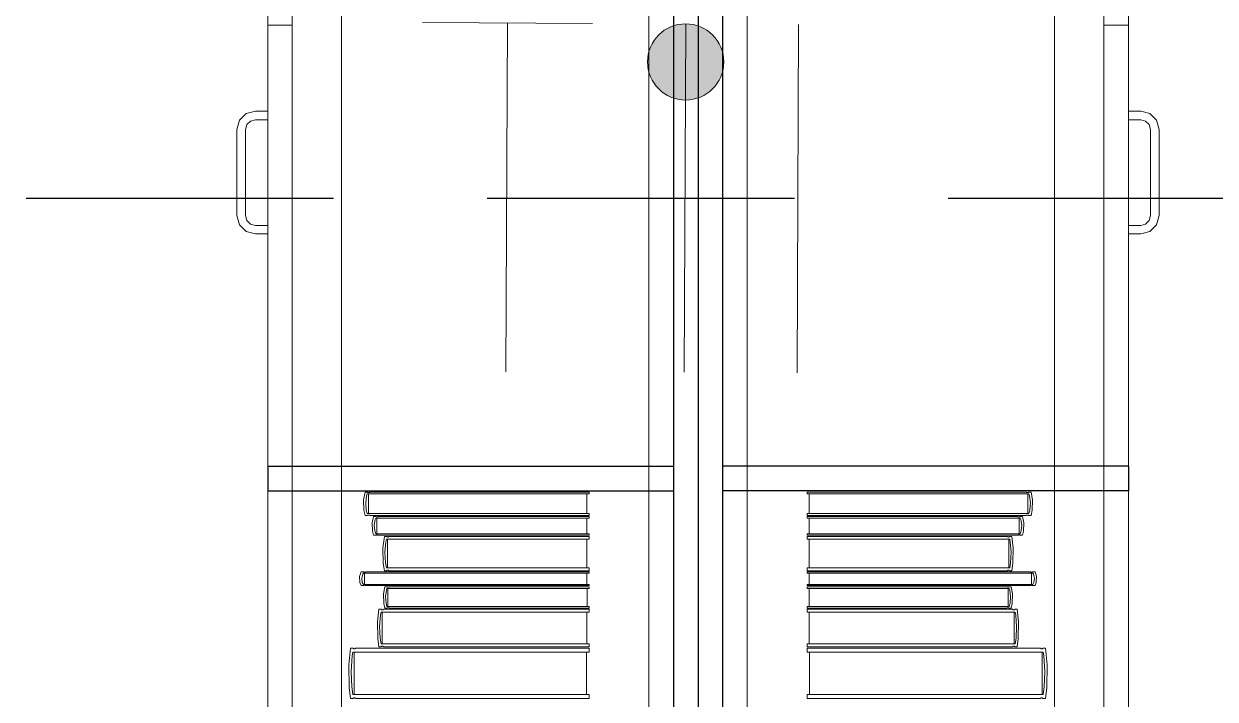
# Model space of a CAD drawing. Header units: inches. Extents: x -19 to 5698, y -728 to 92.
# Drawn here: x 290.187 to 291.156, y 38.471 to 39.02 of the extents above; entities that cross this region are included whole.
import ezdxf

# ---------------------------------------------------------------- set-up
doc = ezdxf.new("R2010")
doc.units = ezdxf.units.IN
doc.header["$MEASUREMENT"] = 0
doc.set_wipeout_variables(frame=1)
for name, pattern in [('HIDDEN', [0.375, 0.25, -0.125]), ('RAYITAS', [0.375, 0.25, -0.125]), ('Wipeout_Contour', [1, 0, -1])]:
    doc.linetypes.add(name, pattern=pattern)
for name, color, linetype, lineweight in [('00 conduct tomacorr', 120, 'HIDDEN', 30), ('T-TECHO-E', 150, 'Continuous', 20), ('TOMACORRIENTE', 22, 'RAYITAS', 9)]:
    doc.layers.add(name, color=color, linetype=linetype, lineweight=lineweight)
doc.layers.add('Interior - Mobiliario', color=7, linetype='Continuous')

# ---------------------------------------------------------------- blocks, each defined once
blk = doc.blocks.new('a')
at = {"layer": 'TOMACORRIENTE', "ltscale": 0.05}
h = blk.add_hatch(color=4, dxfattribs=at)
edge = h.paths.add_edge_path()
edge.add_arc((0, 0.0752), 0.02106, 0, 360)
at = {"layer": 'TOMACORRIENTE', "color": 4}
for p, q in [((-0.14553, 0.09625), (-0.0515, 0.09625)), ((-0.09851, 0.09625), (-0.09851, -0.09657)), ((0, 0.09625), (0, -0.09625)), ((0.06232, -0.09625), (0.06232, 0.09625))]:
    blk.add_line(p, q, dxfattribs=at)
blk.add_circle((0, 0.0752), 0.02106, dxfattribs=at)
blk = doc.blocks.new('CABLE 3FACE')
at = {"layer": 'T-TECHO-E', "rotation": 59.94170052614085}
blk.add_blockref('a', (0, 0), dxfattribs=at)

msp = doc.modelspace()

# ---------------------------------------------------------------- linework, layer by layer
at = {"layer": 'Interior - Mobiliario', "color": 175, "linetype": 'Continuous', "lineweight": 13}
for p, q in [((290.40496, 37.92001), (290.40496, 39.38001)), ((290.71496, 39.38001), (290.71496, 37.92001)), ((290.75496, 39.38001), (290.75496, 37.92001)), ((291.06496, 37.92001), (291.06496, 39.38001)), ((290.38496, 39.01901), (290.40496, 39.01901)), ((291.08496, 39.01901), (291.06496, 39.01901)), ((290.36197, 38.94151), (290.35996, 38.93401)), ((290.36746, 38.947), (290.36197, 38.94151)), ((290.37496, 38.94901), (290.36746, 38.947)), ((290.37096, 38.94093), (290.37496, 38.94201)), ((290.38496, 38.94901), (290.37496, 38.94901)), ((290.37496, 38.94201), (290.38496, 38.94201)), ((290.38496, 38.94201), (290.38496, 38.94901)), ((291.08496, 38.94901), (291.09496, 38.94901)), ((291.08496, 38.94201), (291.08496, 38.94901)), ((291.09496, 38.94201), (291.08496, 38.94201)), ((291.09496, 38.94901), (291.10246, 38.947)), ((291.09896, 38.94093), (291.09496, 38.94201)), ((291.10246, 38.947), (291.10795, 38.94151)), ((291.10795, 38.94151), (291.10996, 38.93401)), ((290.35996, 38.93401), (290.35996, 38.86401)), ((290.36696, 38.93401), (290.36803, 38.93801)), ((290.36696, 38.86401), (290.36696, 38.93401)), ((290.36803, 38.93801), (290.37096, 38.94093)), ((291.10189, 38.93801), (291.09896, 38.94093)), ((291.10296, 38.93401), (291.10189, 38.93801)), ((291.10296, 38.86401), (291.10296, 38.93401)), ((291.10996, 38.93401), (291.10996, 38.86401)), ((290.35996, 38.86401), (290.36197, 38.85651)), ((290.36803, 38.86001), (290.36696, 38.86401)), ((291.10189, 38.86001), (291.10296, 38.86401)), ((291.10996, 38.86401), (291.10795, 38.85651)), ((290.36197, 38.85651), (290.36746, 38.85102)), ((290.37096, 38.85708), (290.36803, 38.86001)), ((290.37496, 38.85601), (290.37096, 38.85708)), ((290.38496, 38.85601), (290.37496, 38.85601)), ((290.38496, 38.84901), (290.38496, 38.85601)), ((291.08496, 38.85601), (291.09496, 38.85601)), ((291.08496, 38.84901), (291.08496, 38.85601)), ((291.09496, 38.85601), (291.09896, 38.85708)), ((291.09896, 38.85708), (291.10189, 38.86001)), ((291.10795, 38.85651), (291.10246, 38.85102)), ((290.36746, 38.85102), (290.37496, 38.84901)), ((290.37496, 38.84901), (290.38496, 38.84901)), ((291.09496, 38.84901), (291.08496, 38.84901)), ((291.10246, 38.85102), (291.09496, 38.84901)), ((290.46313, 38.62422), (290.4629, 38.63269)), ((291.0068, 38.62422), (291.00703, 38.63269)), ((290.46412, 38.62006), (290.46313, 38.62422)), ((290.46464, 38.63025), (290.46511, 38.62441)), ((290.46511, 38.62441), (290.46595, 38.62158)), ((290.46595, 38.62158), (290.64631, 38.62158)), ((290.64631, 38.62158), (290.64631, 38.62006)), ((291.00398, 38.62158), (290.82362, 38.62158)), ((290.82362, 38.62158), (290.82362, 38.62006)), ((291.00482, 38.62441), (291.00398, 38.62158)), ((291.00528, 38.63025), (291.00482, 38.62441)), ((291.0058, 38.62006), (291.0068, 38.62422)), ((290.4661, 38.62006), (290.46412, 38.62006)), ((290.46621, 38.62013), (290.4661, 38.62006)), ((290.46644, 38.62025), (290.46621, 38.62013)), ((290.46669, 38.62033), (290.46644, 38.62025)), ((290.46695, 38.62037), (290.46669, 38.62033)), ((290.46722, 38.62038), (290.46695, 38.62037)), ((290.46748, 38.62034), (290.46722, 38.62038)), ((290.46774, 38.62027), (290.46748, 38.62034)), ((290.46797, 38.62016), (290.46774, 38.62027)), ((290.46812, 38.62006), (290.46797, 38.62016)), ((290.64631, 38.62006), (290.46812, 38.62006)), ((290.46997, 38.61402), (290.47114, 38.61906)), ((290.47018, 38.60725), (290.46997, 38.61402)), ((290.47114, 38.61906), (290.47305, 38.61906)), ((290.47237, 38.6167), (290.47164, 38.61207)), ((290.47164, 38.61207), (290.47209, 38.60741)), ((290.47289, 38.61785), (290.47237, 38.6167)), ((290.64631, 38.61785), (290.47289, 38.61785)), ((290.47305, 38.61906), (290.47319, 38.61898)), ((290.47319, 38.61898), (290.47342, 38.61889)), ((290.47342, 38.61889), (290.47366, 38.61884)), ((290.47366, 38.61884), (290.47392, 38.61881)), ((290.47377, 38.60514), (290.47377, 38.61785)), ((290.47392, 38.61881), (290.47417, 38.61881)), ((290.47417, 38.61881), (290.47443, 38.61885)), ((290.47443, 38.61885), (290.47467, 38.61891)), ((290.47467, 38.61891), (290.47489, 38.619)), ((290.47489, 38.619), (290.47499, 38.61906)), ((290.47499, 38.61906), (290.64631, 38.61906)), ((290.64455, 38.61785), (290.64455, 38.60514)), ((290.64631, 38.61906), (290.64631, 38.61785)), ((290.82362, 38.62006), (291.0018, 38.62006)), ((290.99494, 38.61906), (290.82362, 38.61906)), ((290.82362, 38.61906), (290.82362, 38.61785)), ((290.82362, 38.61785), (290.99703, 38.61785)), ((290.82537, 38.61785), (290.82537, 38.60514)), ((290.99504, 38.619), (290.99494, 38.61906)), ((290.99526, 38.61891), (290.99504, 38.619)), ((290.9955, 38.61885), (290.99526, 38.61891)), ((290.99575, 38.61881), (290.9955, 38.61885)), ((290.99601, 38.61881), (290.99575, 38.61881)), ((290.99627, 38.61884), (290.99601, 38.61881)), ((290.99616, 38.60514), (290.99616, 38.61785)), ((290.99651, 38.61889), (290.99627, 38.61884)), ((290.99674, 38.61898), (290.99651, 38.61889)), ((290.99688, 38.61906), (290.99674, 38.61898)), ((290.99878, 38.61906), (290.99688, 38.61906)), ((290.99703, 38.61785), (290.99755, 38.6167)), ((290.99755, 38.6167), (290.99828, 38.61207)), ((290.99828, 38.61207), (290.99784, 38.60741)), ((290.99996, 38.61402), (290.99878, 38.61906)), ((290.99974, 38.60725), (290.99996, 38.61402)), ((291.0018, 38.62006), (291.00195, 38.62016)), ((291.00195, 38.62016), (291.00219, 38.62027)), ((291.00219, 38.62027), (291.00244, 38.62034)), ((291.00244, 38.62034), (291.00271, 38.62038)), ((291.00271, 38.62038), (291.00298, 38.62037)), ((291.00298, 38.62037), (291.00324, 38.62033)), ((291.00324, 38.62033), (291.00349, 38.62025)), ((291.00349, 38.62025), (291.00372, 38.62013)), ((291.00372, 38.62013), (291.00382, 38.62006)), ((291.00382, 38.62006), (291.0058, 38.62006)), ((290.47114, 38.60393), (290.47018, 38.60725)), ((290.47305, 38.60393), (290.47114, 38.60393)), ((290.47209, 38.60741), (290.47289, 38.60514)), ((290.47289, 38.60514), (290.64631, 38.60514)), ((290.47314, 38.60399), (290.47305, 38.60393)), ((290.47336, 38.60408), (290.47314, 38.60399)), ((290.47361, 38.60415), (290.47336, 38.60408)), ((290.47386, 38.60418), (290.47361, 38.60415)), ((290.47412, 38.60419), (290.47386, 38.60418)), ((290.47437, 38.60416), (290.47412, 38.60419)), ((290.47462, 38.6041), (290.47437, 38.60416)), ((290.47484, 38.60401), (290.47462, 38.6041)), ((290.47499, 38.60393), (290.47484, 38.60401)), ((290.64631, 38.60393), (290.47499, 38.60393)), ((290.47871, 38.59364), (290.47983, 38.60293)), ((290.47983, 38.60293), (290.48164, 38.60293)), ((290.48164, 38.60293), (290.48177, 38.60278)), ((290.48177, 38.60278), (290.48199, 38.60262)), ((290.48199, 38.60262), (290.48222, 38.60252)), ((290.48222, 38.60252), (290.48246, 38.60247)), ((290.48246, 38.60247), (290.48271, 38.60247)), ((290.48271, 38.60247), (290.48295, 38.60254)), ((290.48295, 38.60254), (290.48318, 38.60266)), ((290.48318, 38.60266), (290.48339, 38.60283)), ((290.48339, 38.60283), (290.48348, 38.60293)), ((290.48348, 38.60293), (290.64631, 38.60293)), ((290.64631, 38.60514), (290.64631, 38.60393)), ((290.64631, 38.60293), (290.64631, 38.6007)), ((290.99703, 38.60514), (290.82362, 38.60514)), ((290.82362, 38.60514), (290.82362, 38.60393)), ((290.82362, 38.60393), (290.99494, 38.60393)), ((290.98645, 38.60293), (290.82362, 38.60293)), ((290.82362, 38.60293), (290.82362, 38.6007)), ((290.98654, 38.60283), (290.98645, 38.60293)), ((290.98675, 38.60266), (290.98654, 38.60283)), ((290.98698, 38.60254), (290.98675, 38.60266)), ((290.98722, 38.60247), (290.98698, 38.60254)), ((290.98746, 38.60247), (290.98722, 38.60247)), ((290.98771, 38.60252), (290.98746, 38.60247)), ((290.98794, 38.60262), (290.98771, 38.60252)), ((290.98815, 38.60278), (290.98794, 38.60262)), ((290.98829, 38.60293), (290.98815, 38.60278)), ((290.9901, 38.60293), (290.98829, 38.60293)), ((290.99122, 38.59364), (290.9901, 38.60293)), ((290.99494, 38.60393), (290.99508, 38.60401)), ((290.99508, 38.60401), (290.99531, 38.6041)), ((290.99531, 38.6041), (290.99555, 38.60416)), ((290.99555, 38.60416), (290.99581, 38.60419)), ((290.99581, 38.60419), (290.99607, 38.60418)), ((290.99607, 38.60418), (290.99632, 38.60415)), ((290.99632, 38.60415), (290.99656, 38.60408)), ((290.99656, 38.60408), (290.99678, 38.60399)), ((290.99678, 38.60399), (290.99688, 38.60393)), ((290.99688, 38.60393), (290.99878, 38.60393)), ((290.99784, 38.60741), (290.99703, 38.60514)), ((290.99878, 38.60393), (290.99974, 38.60725)), ((290.47891, 38.58117), (290.47871, 38.59364)), ((290.481, 38.59859), (290.4803, 38.59004)), ((290.48149, 38.6007), (290.481, 38.59859)), ((290.64631, 38.6007), (290.48149, 38.6007)), ((290.48232, 38.57728), (290.48232, 38.6007)), ((290.64464, 38.6007), (290.64464, 38.57728)), ((290.82362, 38.6007), (290.98844, 38.6007)), ((290.82528, 38.6007), (290.82528, 38.57728)), ((290.9876, 38.57728), (290.9876, 38.6007)), ((290.98844, 38.6007), (290.98893, 38.59859)), ((290.98893, 38.59859), (290.98962, 38.59004)), ((290.99101, 38.58117), (290.99122, 38.59364)), ((290.4803, 38.59004), (290.48073, 38.58146)), ((290.98962, 38.59004), (290.9892, 38.58146)), ((290.45966, 38.57038), (290.4609, 38.57405)), ((290.4609, 38.57405), (290.46292, 38.57405)), ((290.46276, 38.57317), (290.46221, 38.57234)), ((290.64631, 38.57317), (290.46276, 38.57317)), ((290.46292, 38.57405), (290.46307, 38.57399)), ((290.46307, 38.57399), (290.46331, 38.57393)), ((290.46331, 38.57393), (290.46357, 38.57389)), ((290.46357, 38.57389), (290.46384, 38.57387)), ((290.46369, 38.56392), (290.46369, 38.57317)), ((290.46384, 38.57387), (290.46411, 38.57387)), ((290.46411, 38.57387), (290.46438, 38.5739)), ((290.46438, 38.5739), (290.46464, 38.57394)), ((290.46464, 38.57394), (290.46487, 38.57401)), ((290.46487, 38.57401), (290.46497, 38.57405)), ((290.46497, 38.57405), (290.64631, 38.57405)), ((290.47983, 38.57505), (290.47891, 38.58117)), ((290.48164, 38.57505), (290.47983, 38.57505)), ((290.48073, 38.58146), (290.48149, 38.57728)), ((290.48149, 38.57728), (290.64631, 38.57728)), ((290.48173, 38.57516), (290.48164, 38.57505)), ((290.48194, 38.57533), (290.48173, 38.57516)), ((290.48217, 38.57545), (290.48194, 38.57533)), ((290.48241, 38.57551), (290.48217, 38.57545)), ((290.48265, 38.57552), (290.48241, 38.57551)), ((290.4829, 38.57547), (290.48265, 38.57552)), ((290.48313, 38.57536), (290.4829, 38.57547)), ((290.48334, 38.5752), (290.48313, 38.57536)), ((290.48348, 38.57505), (290.48334, 38.5752)), ((290.64631, 38.57505), (290.48348, 38.57505)), ((290.64445, 38.57317), (290.64445, 38.56392)), ((290.64631, 38.57728), (290.64631, 38.57505)), ((290.64631, 38.57405), (290.64631, 38.57317)), ((290.98844, 38.57728), (290.82362, 38.57728)), ((290.82362, 38.57728), (290.82362, 38.57505)), ((290.82362, 38.57505), (290.98645, 38.57505)), ((291.00495, 38.57405), (290.82362, 38.57405)), ((290.82362, 38.57405), (290.82362, 38.57317)), ((290.82362, 38.57317), (291.00717, 38.57317)), ((290.82547, 38.57317), (290.82547, 38.56392)), ((290.98645, 38.57505), (290.98658, 38.5752)), ((290.98658, 38.5752), (290.9868, 38.57536)), ((290.9868, 38.57536), (290.98703, 38.57547)), ((290.98703, 38.57547), (290.98727, 38.57552)), ((290.98727, 38.57552), (290.98752, 38.57551)), ((290.98752, 38.57551), (290.98776, 38.57545)), ((290.98776, 38.57545), (290.98799, 38.57533)), ((290.98799, 38.57533), (290.9882, 38.57516)), ((290.9882, 38.57516), (290.98829, 38.57505)), ((290.98829, 38.57505), (290.9901, 38.57505)), ((290.9892, 38.58146), (290.98844, 38.57728)), ((290.9901, 38.57505), (290.99101, 38.58117)), ((291.00506, 38.57401), (291.00495, 38.57405)), ((291.00529, 38.57394), (291.00506, 38.57401)), ((291.00554, 38.5739), (291.00529, 38.57394)), ((291.00581, 38.57387), (291.00554, 38.5739)), ((291.00609, 38.57387), (291.00581, 38.57387)), ((291.00636, 38.57389), (291.00609, 38.57387)), ((291.00624, 38.56392), (291.00624, 38.57317)), ((291.00661, 38.57393), (291.00636, 38.57389)), ((291.00685, 38.57399), (291.00661, 38.57393)), ((291.00701, 38.57405), (291.00685, 38.57399)), ((291.00902, 38.57405), (291.00701, 38.57405)), ((291.00717, 38.57317), (291.00772, 38.57234)), ((291.01027, 38.57038), (291.00902, 38.57405)), ((290.45989, 38.56546), (290.45966, 38.57038)), ((290.4609, 38.56304), (290.45989, 38.56546)), ((290.46221, 38.57234), (290.46143, 38.56896)), ((290.46143, 38.56896), (290.46191, 38.56557)), ((290.46191, 38.56557), (290.46276, 38.56392)), ((290.46276, 38.56392), (290.64631, 38.56392)), ((290.64631, 38.56392), (290.64631, 38.56304)), ((291.00717, 38.56392), (290.82362, 38.56392)), ((290.82362, 38.56392), (290.82362, 38.56304)), ((291.00802, 38.56557), (291.00717, 38.56392)), ((291.00772, 38.57234), (291.00849, 38.56896)), ((291.00849, 38.56896), (291.00802, 38.56557)), ((291.00902, 38.56304), (291.01004, 38.56546)), ((291.01004, 38.56546), (291.01027, 38.57038)), ((290.46292, 38.56304), (290.4609, 38.56304)), ((290.46302, 38.56308), (290.46292, 38.56304)), ((290.46326, 38.56315), (290.46302, 38.56308)), ((290.46351, 38.5632), (290.46326, 38.56315)), ((290.46378, 38.56322), (290.46351, 38.5632)), ((290.46405, 38.56322), (290.46378, 38.56322)), ((290.46432, 38.5632), (290.46405, 38.56322)), ((290.46458, 38.56316), (290.46432, 38.5632)), ((290.46482, 38.5631), (290.46458, 38.56316)), ((290.46497, 38.56304), (290.46482, 38.5631)), ((290.64631, 38.56304), (290.46497, 38.56304)), ((290.47917, 38.55625), (290.48029, 38.56204)), ((290.47938, 38.54849), (290.47917, 38.55625)), ((290.48029, 38.56204), (290.48209, 38.56204)), ((290.48146, 38.55933), (290.48076, 38.55401)), ((290.48076, 38.55401), (290.48119, 38.54867)), ((290.48195, 38.56065), (290.48146, 38.55933)), ((290.64631, 38.56065), (290.48195, 38.56065)), ((290.48209, 38.56204), (290.48223, 38.56195)), ((290.48223, 38.56195), (290.48244, 38.56185)), ((290.48244, 38.56185), (290.48268, 38.56178)), ((290.48268, 38.56178), (290.48292, 38.56175)), ((290.48278, 38.54607), (290.48278, 38.56065)), ((290.48292, 38.56175), (290.48316, 38.56175)), ((290.48316, 38.56175), (290.4834, 38.56179)), ((290.4834, 38.56179), (290.48363, 38.56187)), ((290.48363, 38.56187), (290.48384, 38.56197)), ((290.48384, 38.56197), (290.48393, 38.56204)), ((290.48393, 38.56204), (290.64631, 38.56204)), ((290.64465, 38.56065), (290.64465, 38.54607)), ((290.64631, 38.56204), (290.64631, 38.56065)), ((290.82362, 38.56304), (291.00495, 38.56304)), ((290.986, 38.56204), (290.82362, 38.56204)), ((290.82362, 38.56204), (290.82362, 38.56065)), ((290.82362, 38.56065), (290.98798, 38.56065)), ((290.82528, 38.56065), (290.82528, 38.54607)), ((290.98609, 38.56197), (290.986, 38.56204)), ((290.9863, 38.56187), (290.98609, 38.56197)), ((290.98652, 38.56179), (290.9863, 38.56187)), ((290.98676, 38.56175), (290.98652, 38.56179)), ((290.98701, 38.56175), (290.98676, 38.56175)), ((290.98725, 38.56178), (290.98701, 38.56175)), ((290.98715, 38.54607), (290.98715, 38.56065)), ((290.98748, 38.56185), (290.98725, 38.56178)), ((290.9877, 38.56195), (290.98748, 38.56185)), ((290.98783, 38.56204), (290.9877, 38.56195)), ((290.98964, 38.56204), (290.98783, 38.56204)), ((290.98798, 38.56065), (290.98847, 38.55933)), ((290.98847, 38.55933), (290.98916, 38.55401)), ((290.98916, 38.55401), (290.98874, 38.54867)), ((290.99075, 38.55625), (290.98964, 38.56204)), ((290.99055, 38.54849), (290.99075, 38.55625)), ((291.00495, 38.56304), (291.00511, 38.5631)), ((291.00511, 38.5631), (291.00534, 38.56316)), ((291.00534, 38.56316), (291.0056, 38.5632)), ((291.0056, 38.5632), (291.00587, 38.56322)), ((291.00587, 38.56322), (291.00615, 38.56322)), ((291.00615, 38.56322), (291.00641, 38.5632)), ((291.00641, 38.5632), (291.00667, 38.56315)), ((291.00667, 38.56315), (291.0069, 38.56308)), ((291.0069, 38.56308), (291.00701, 38.56304)), ((291.00701, 38.56304), (291.00902, 38.56304)), ((290.48029, 38.54468), (290.47938, 38.54849)), ((290.48209, 38.54468), (290.48029, 38.54468)), ((290.48119, 38.54867), (290.48195, 38.54607)), ((290.48195, 38.54607), (290.64631, 38.54607)), ((290.48218, 38.54475), (290.48209, 38.54468)), ((290.48239, 38.54485), (290.48218, 38.54475)), ((290.48262, 38.54493), (290.48239, 38.54485)), ((290.48286, 38.54497), (290.48262, 38.54493)), ((290.48311, 38.54497), (290.48286, 38.54497)), ((290.48335, 38.54494), (290.48311, 38.54497)), ((290.48358, 38.54487), (290.48335, 38.54494)), ((290.4838, 38.54477), (290.48358, 38.54487)), ((290.48393, 38.54468), (290.4838, 38.54477)), ((290.64631, 38.54468), (290.48393, 38.54468)), ((290.64631, 38.54607), (290.64631, 38.54468)), ((290.98798, 38.54607), (290.82362, 38.54607)), ((290.82362, 38.54607), (290.82362, 38.54468)), ((290.82362, 38.54468), (290.986, 38.54468)), ((290.986, 38.54468), (290.98613, 38.54477)), ((290.98613, 38.54477), (290.98635, 38.54487)), ((290.98635, 38.54487), (290.98658, 38.54494)), ((290.98658, 38.54494), (290.98682, 38.54497)), ((290.98682, 38.54497), (290.98706, 38.54497)), ((290.98706, 38.54497), (290.9873, 38.54493)), ((290.9873, 38.54493), (290.98753, 38.54485)), ((290.98753, 38.54485), (290.98774, 38.54475)), ((290.98774, 38.54475), (290.98783, 38.54468)), ((290.98783, 38.54468), (290.98964, 38.54468)), ((290.98874, 38.54867), (290.98798, 38.54607)), ((290.98964, 38.54468), (290.99055, 38.54849)), ((290.47427, 38.53351), (290.47541, 38.54368)), ((290.47541, 38.54368), (290.47727, 38.54368)), ((290.47662, 38.53892), (290.4759, 38.52957)), ((290.47712, 38.54124), (290.47662, 38.53892)), ((290.64631, 38.54124), (290.47712, 38.54124)), ((290.47727, 38.54368), (290.47741, 38.54352)), ((290.47741, 38.54352), (290.47763, 38.54334)), ((290.47763, 38.54334), (290.47787, 38.54323)), ((290.47787, 38.54323), (290.47812, 38.54317)), ((290.47798, 38.51561), (290.47798, 38.54124)), ((290.47812, 38.54317), (290.47837, 38.54318)), ((290.47837, 38.54318), (290.47862, 38.54325)), ((290.47862, 38.54325), (290.47885, 38.54338)), ((290.47885, 38.54338), (290.47907, 38.54356)), ((290.47907, 38.54356), (290.47916, 38.54368)), ((290.47916, 38.54368), (290.64631, 38.54368)), ((290.6446, 38.54124), (290.6446, 38.51561)), ((290.64631, 38.54368), (290.64631, 38.54124)), ((290.99076, 38.54368), (290.82362, 38.54368)), ((290.82362, 38.54368), (290.82362, 38.54124)), ((290.82362, 38.54124), (290.9928, 38.54124)), ((290.82533, 38.54124), (290.82533, 38.51561)), ((290.99086, 38.54356), (290.99076, 38.54368)), ((290.99107, 38.54338), (290.99086, 38.54356)), ((290.99131, 38.54325), (290.99107, 38.54338)), ((290.99155, 38.54318), (290.99131, 38.54325)), ((290.99181, 38.54317), (290.99155, 38.54318)), ((290.99205, 38.54323), (290.99181, 38.54317)), ((290.99195, 38.51561), (290.99195, 38.54124)), ((290.99229, 38.54334), (290.99205, 38.54323)), ((290.99251, 38.54352), (290.99229, 38.54334)), ((290.99265, 38.54368), (290.99251, 38.54352)), ((290.99451, 38.54368), (290.99265, 38.54368)), ((290.9928, 38.54124), (290.99331, 38.53892)), ((290.99331, 38.53892), (290.99402, 38.52957)), ((290.99566, 38.53351), (290.99451, 38.54368)), ((290.47448, 38.51986), (290.47427, 38.53351)), ((290.4759, 38.52957), (290.47634, 38.52018)), ((290.99402, 38.52957), (290.99359, 38.52018)), ((290.99545, 38.51986), (290.99566, 38.53351)), ((290.47541, 38.51317), (290.47448, 38.51986)), ((290.47634, 38.52018), (290.47712, 38.51561)), ((290.47712, 38.51561), (290.64631, 38.51561)), ((290.64631, 38.51561), (290.64631, 38.51317)), ((290.9928, 38.51561), (290.82362, 38.51561)), ((290.82362, 38.51561), (290.82362, 38.51317)), ((290.99359, 38.52018), (290.9928, 38.51561)), ((290.99451, 38.51317), (290.99545, 38.51986)), ((290.451, 38.49845), (290.45231, 38.51217)), ((290.45231, 38.51217), (290.45442, 38.51217)), ((290.45367, 38.50576), (290.45286, 38.49315)), ((290.45425, 38.50888), (290.45367, 38.50576)), ((290.64631, 38.50888), (290.45425, 38.50888)), ((290.45442, 38.51217), (290.45458, 38.51195)), ((290.45458, 38.51195), (290.45483, 38.51171)), ((290.45483, 38.51171), (290.4551, 38.51156)), ((290.4551, 38.51156), (290.45538, 38.51148)), ((290.45522, 38.47433), (290.45522, 38.50888)), ((290.45538, 38.51148), (290.45567, 38.51149)), ((290.45567, 38.51149), (290.45595, 38.51159)), ((290.45595, 38.51159), (290.45621, 38.51176)), ((290.45621, 38.51176), (290.45646, 38.51201)), ((290.45646, 38.51201), (290.45656, 38.51217)), ((290.45656, 38.51217), (290.64631, 38.51217)), ((290.47727, 38.51317), (290.47541, 38.51317)), ((290.47737, 38.51329), (290.47727, 38.51317)), ((290.47758, 38.51347), (290.47737, 38.51329)), ((290.47782, 38.5136), (290.47758, 38.51347)), ((290.47807, 38.51367), (290.47782, 38.5136)), ((290.47832, 38.51368), (290.47807, 38.51367)), ((290.47857, 38.51362), (290.47832, 38.51368)), ((290.4788, 38.51351), (290.47857, 38.51362)), ((290.47902, 38.51333), (290.4788, 38.51351)), ((290.47916, 38.51317), (290.47902, 38.51333)), ((290.64631, 38.51317), (290.47916, 38.51317)), ((290.64437, 38.50888), (290.64437, 38.47433)), ((290.64631, 38.51217), (290.64631, 38.50888)), ((290.82362, 38.51317), (290.99076, 38.51317)), ((291.01336, 38.51217), (290.82362, 38.51217)), ((290.82362, 38.51217), (290.82362, 38.50888)), ((290.82362, 38.50888), (291.01568, 38.50888)), ((290.82556, 38.50888), (290.82556, 38.47433)), ((290.99076, 38.51317), (290.9909, 38.51333)), ((290.9909, 38.51333), (290.99112, 38.51351)), ((290.99112, 38.51351), (290.99136, 38.51362)), ((290.99136, 38.51362), (290.99161, 38.51368)), ((290.99161, 38.51368), (290.99186, 38.51367)), ((290.99186, 38.51367), (290.99211, 38.5136)), ((290.99211, 38.5136), (290.99234, 38.51347)), ((290.99234, 38.51347), (290.99256, 38.51329)), ((290.99256, 38.51329), (290.99265, 38.51317)), ((290.99265, 38.51317), (290.99451, 38.51317)), ((291.01347, 38.51201), (291.01336, 38.51217)), ((291.01371, 38.51176), (291.01347, 38.51201)), ((291.01398, 38.51159), (291.01371, 38.51176)), ((291.01426, 38.51149), (291.01398, 38.51159)), ((291.01455, 38.51148), (291.01426, 38.51149)), ((291.01483, 38.51156), (291.01455, 38.51148)), ((291.01471, 38.47433), (291.01471, 38.50888)), ((291.0151, 38.51171), (291.01483, 38.51156)), ((291.01535, 38.51195), (291.0151, 38.51171)), ((291.01551, 38.51217), (291.01535, 38.51195)), ((291.01762, 38.51217), (291.01551, 38.51217)), ((291.01568, 38.50888), (291.01625, 38.50576)), ((291.01625, 38.50576), (291.01706, 38.49315)), ((291.01892, 38.49845), (291.01762, 38.51217)), ((290.45125, 38.48006), (290.451, 38.49845)), ((291.01868, 38.48006), (291.01892, 38.49845)), ((290.45286, 38.49315), (290.45336, 38.48049)), ((291.01706, 38.49315), (291.01657, 38.48049)), ((290.45231, 38.47104), (290.45125, 38.48006)), ((290.45336, 38.48049), (290.45425, 38.47433)), ((291.01657, 38.48049), (291.01568, 38.47433)), ((291.01762, 38.47104), (291.01868, 38.48006)), ((290.45442, 38.47104), (290.45231, 38.47104)), ((290.45425, 38.47433), (290.64631, 38.47433)), ((290.45452, 38.4712), (290.45442, 38.47104)), ((290.45477, 38.47145), (290.45452, 38.4712)), ((290.45504, 38.47162), (290.45477, 38.47145)), ((290.45532, 38.47171), (290.45504, 38.47162)), ((290.4556, 38.47172), (290.45532, 38.47171)), ((290.45588, 38.47165), (290.4556, 38.47172)), ((290.45616, 38.47149), (290.45588, 38.47165)), ((290.45641, 38.47126), (290.45616, 38.47149)), ((290.45656, 38.47104), (290.45641, 38.47126)), ((290.64631, 38.47104), (290.45656, 38.47104)), ((290.64631, 38.47433), (290.64631, 38.47104)), ((291.01568, 38.47433), (290.82362, 38.47433)), ((290.82362, 38.47433), (290.82362, 38.47104)), ((290.82362, 38.47104), (291.01336, 38.47104)), ((291.01336, 38.47104), (291.01352, 38.47126)), ((291.01352, 38.47126), (291.01377, 38.47149)), ((291.01377, 38.47149), (291.01404, 38.47165)), ((291.01404, 38.47165), (291.01432, 38.47172)), ((291.01432, 38.47172), (291.01461, 38.47171)), ((291.01461, 38.47171), (291.01489, 38.47162)), ((291.01489, 38.47162), (291.01516, 38.47145)), ((291.01516, 38.47145), (291.0154, 38.4712)), ((291.0154, 38.4712), (291.01551, 38.47104)), ((291.01551, 38.47104), (291.01762, 38.47104))]:
    msp.add_line(p, q, dxfattribs=at)

# ---------------------------------------------------------------- next in the draw order: wipeouts: each hides what was drawn before it
at = {"color": 254, "linetype": 'Wipeout_Contour', "lineweight": 0, "ltscale": 9702.139928}
msp.add_wipeout([(290.38496, 38.64001), (290.71496, 38.64001), (290.71496, 38.66001), (290.38496, 38.66001)], dxfattribs=at).dxf.layer = 'Interior - Mobiliario'
at = {"color": 254, "linetype": 'Wipeout_Contour', "lineweight": 0, "ltscale": 9703.61974}
msp.add_wipeout([(291.08496, 38.64001), (291.08496, 38.66001), (290.75496, 38.66001), (290.75496, 38.64001)], dxfattribs=at).dxf.layer = 'Interior - Mobiliario'

# ---------------------------------------------------------------- next in the draw order: linework, layer by layer
at = {"layer": 'Interior - Mobiliario', "color": 175, "linetype": 'Continuous', "lineweight": 13}
for p, q in [((290.38496, 39.40001), (290.38496, 37.90001)), ((291.08496, 39.40001), (291.08496, 37.90001)), ((290.38496, 37.92001), (290.38496, 39.38001)), ((290.38496, 37.92001), (290.38496, 39.38001)), ((290.40496, 37.92001), (290.40496, 39.38001)), ((290.40496, 37.92001), (290.40496, 39.38001)), ((291.06496, 37.92001), (291.06496, 39.38001)), ((291.06496, 37.92001), (291.06496, 39.38001)), ((291.08496, 37.92001), (291.08496, 39.38001)), ((291.08496, 37.92001), (291.08496, 39.38001)), ((290.40496, 37.94001), (290.40496, 39.36001)), ((290.44496, 39.36001), (290.44496, 37.94001)), ((290.69496, 37.94001), (290.69496, 39.36001)), ((290.77496, 37.94001), (290.77496, 39.36001)), ((291.02496, 39.36001), (291.02496, 37.94001)), ((291.06496, 37.94001), (291.06496, 39.36001)), ((290.38496, 38.66001), (290.38496, 39.01901)), ((290.40496, 38.66001), (290.40496, 39.01901)), ((291.06496, 38.66001), (291.06496, 39.01901)), ((291.08496, 38.66001), (291.08496, 39.01901)), ((290.38496, 38.64001), (290.38496, 38.66001)), ((290.38496, 38.66001), (290.71496, 38.66001)), ((290.38496, 38.64001), (290.38496, 38.66001)), ((290.38496, 38.66001), (290.40496, 38.66001)), ((290.71496, 38.66001), (290.71496, 38.64001)), ((290.75496, 38.66001), (290.75496, 38.64001)), ((291.08496, 38.66001), (290.75496, 38.66001)), ((291.08496, 38.66001), (291.06496, 38.66001)), ((291.08496, 38.64001), (291.08496, 38.66001)), ((291.08496, 38.64001), (291.08496, 38.66001)), ((290.71496, 38.64001), (290.38496, 38.64001)), ((290.38496, 38.64001), (290.38496, 38.28101)), ((290.38496, 38.64001), (290.40496, 38.64001)), ((290.40496, 38.64001), (290.40496, 38.28101)), ((290.4629, 38.63269), (290.46412, 38.63901)), ((290.46412, 38.63901), (290.4661, 38.63901)), ((290.46541, 38.63605), (290.46464, 38.63025)), ((290.46595, 38.63749), (290.46541, 38.63605)), ((290.64631, 38.63749), (290.46595, 38.63749)), ((290.4661, 38.63901), (290.46625, 38.63891)), ((290.46625, 38.63891), (290.46649, 38.6388)), ((290.46649, 38.6388), (290.46674, 38.63872)), ((290.46674, 38.63872), (290.46701, 38.63869)), ((290.46686, 38.62158), (290.46686, 38.63749)), ((290.46701, 38.63869), (290.46728, 38.63869)), ((290.46728, 38.63869), (290.46754, 38.63874)), ((290.46754, 38.63874), (290.46779, 38.63882)), ((290.46779, 38.63882), (290.46802, 38.63893)), ((290.46802, 38.63893), (290.46812, 38.63901)), ((290.46812, 38.63901), (290.64631, 38.63901)), ((290.64448, 38.63749), (290.64448, 38.62158)), ((290.64631, 38.63901), (290.64631, 38.63749)), ((290.75496, 38.64001), (291.08496, 38.64001)), ((291.0018, 38.63901), (290.82362, 38.63901)), ((290.82362, 38.63901), (290.82362, 38.63749)), ((290.82362, 38.63749), (291.00398, 38.63749)), ((290.82544, 38.63749), (290.82544, 38.62158)), ((291.00191, 38.63893), (291.0018, 38.63901)), ((291.00214, 38.63882), (291.00191, 38.63893)), ((291.00239, 38.63874), (291.00214, 38.63882)), ((291.00265, 38.63869), (291.00239, 38.63874)), ((291.00292, 38.63869), (291.00265, 38.63869)), ((291.00318, 38.63872), (291.00292, 38.63869)), ((291.00307, 38.62158), (291.00307, 38.63749)), ((291.00344, 38.6388), (291.00318, 38.63872)), ((291.00367, 38.63891), (291.00344, 38.6388)), ((291.00382, 38.63901), (291.00367, 38.63891)), ((291.0058, 38.63901), (291.00382, 38.63901)), ((291.00398, 38.63749), (291.00452, 38.63605)), ((291.00452, 38.63605), (291.00528, 38.63025)), ((291.00703, 38.63269), (291.0058, 38.63901)), ((291.06496, 38.64001), (291.06496, 38.28101)), ((291.08496, 38.64001), (291.06496, 38.64001)), ((291.08496, 38.64001), (291.08496, 38.28101))]:
    msp.add_line(p, q, dxfattribs=at)
at = {"layer": 'Interior - Mobiliario', "color": 175, "linetype": 'Continuous', "lineweight": 30}
for p, q in [((290.38496, 38.66001), (290.71496, 38.66001)), ((290.38496, 38.66001), (290.38496, 38.64001)), ((290.71496, 38.66001), (290.71496, 38.64001)), ((291.08496, 38.66001), (290.75496, 38.66001)), ((290.75496, 38.66001), (290.75496, 38.64001)), ((291.08496, 38.66001), (291.08496, 38.64001)), ((290.38496, 38.64001), (290.71496, 38.64001)), ((291.08496, 38.64001), (290.75496, 38.64001))]:
    msp.add_line(p, q, dxfattribs=at)

# ---------------------------------------------------------------- next in the draw order: wipeouts: each hides what was drawn before it
at = {"color": 254, "linetype": 'Wipeout_Contour', "lineweight": 0, "ltscale": 9702.840271}
msp.add_wipeout([(290.71496, 37.92001), (290.73496, 37.92001), (290.73496, 39.38001), (290.71496, 39.38001)], dxfattribs=at).dxf.layer = 'Interior - Mobiliario'

# ---------------------------------------------------------------- next in the draw order: linework, layer by layer
at = {"layer": 'Interior - Mobiliario', "color": 175, "linetype": 'Continuous', "lineweight": 13}
for p, q in [((290.73496, 37.90001), (290.73496, 39.40001)), ((290.71496, 37.92001), (290.71496, 39.38001)), ((290.71496, 39.38001), (290.71496, 37.92001)), ((290.71496, 39.38001), (290.71496, 37.92001)), ((290.71496, 39.38001), (290.71496, 37.92001)), ((290.73496, 39.38001), (290.73496, 37.92001)), ((290.73496, 39.38001), (290.73496, 37.92001)), ((290.73496, 39.36001), (290.73496, 37.94001)), ((290.38496, 38.66001), (290.71496, 38.66001)), ((290.71496, 38.66001), (290.71496, 38.64001)), ((290.71496, 38.64001), (290.38496, 38.64001))]:
    msp.add_line(p, q, dxfattribs=at)
at = {"layer": 'Interior - Mobiliario', "color": 175, "linetype": 'Continuous', "lineweight": 30}
for p, q in [((290.71496, 39.38001), (290.71496, 37.92001)), ((290.73496, 39.38001), (290.73496, 37.92001))]:
    msp.add_line(p, q, dxfattribs=at)

# ---------------------------------------------------------------- next in the draw order: wipeouts: each hides what was drawn before it
at = {"color": 254, "linetype": 'Wipeout_Contour', "lineweight": 0, "ltscale": 9702.920261}
msp.add_wipeout([(290.75496, 37.92001), (290.75496, 39.38001), (290.73496, 39.38001), (290.73496, 37.92001)], dxfattribs=at).dxf.layer = 'Interior - Mobiliario'

# ---------------------------------------------------------------- next in the draw order: linework, layer by layer
at = {"layer": '00 conduct tomacorr'}
msp.add_line((289.06347, 38.87827, -0.00052), (292.38525, 38.87827, -0.00052), dxfattribs=at)
at = {"layer": 'Interior - Mobiliario', "color": 175, "linetype": 'Continuous', "lineweight": 13}
for p, q in [((290.73496, 37.90001), (290.73496, 39.40001)), ((290.73496, 39.38001), (290.73496, 37.92001)), ((290.73496, 39.38001), (290.73496, 37.92001)), ((290.75496, 37.92001), (290.75496, 39.38001)), ((290.75496, 39.38001), (290.75496, 37.92001)), ((290.75496, 39.38001), (290.75496, 37.92001)), ((290.75496, 39.38001), (290.75496, 37.92001)), ((290.73496, 39.36001), (290.73496, 37.94001)), ((290.75496, 38.66001), (290.75496, 38.64001)), ((291.08496, 38.66001), (290.75496, 38.66001)), ((290.75496, 38.64001), (291.08496, 38.64001))]:
    msp.add_line(p, q, dxfattribs=at)
at = {"layer": 'Interior - Mobiliario', "color": 175, "linetype": 'Continuous', "lineweight": 30}
for p, q in [((290.73496, 39.38001), (290.73496, 37.92001)), ((290.75496, 39.38001), (290.75496, 37.92001))]:
    msp.add_line(p, q, dxfattribs=at)

# ---------------------------------------------------------------- next in the draw order: block references
at = {"layer": '00 conduct tomacorr', "xscale": 1.47256122672843, "yscale": 1.47256122672843, "zscale": 1.47256122672843, "rotation": 299.7894777823319}
msp.add_blockref('CABLE 3FACE', (290.72436, 38.87827, -0.00052), dxfattribs=at)

doc.saveas('drawing.dxf')
